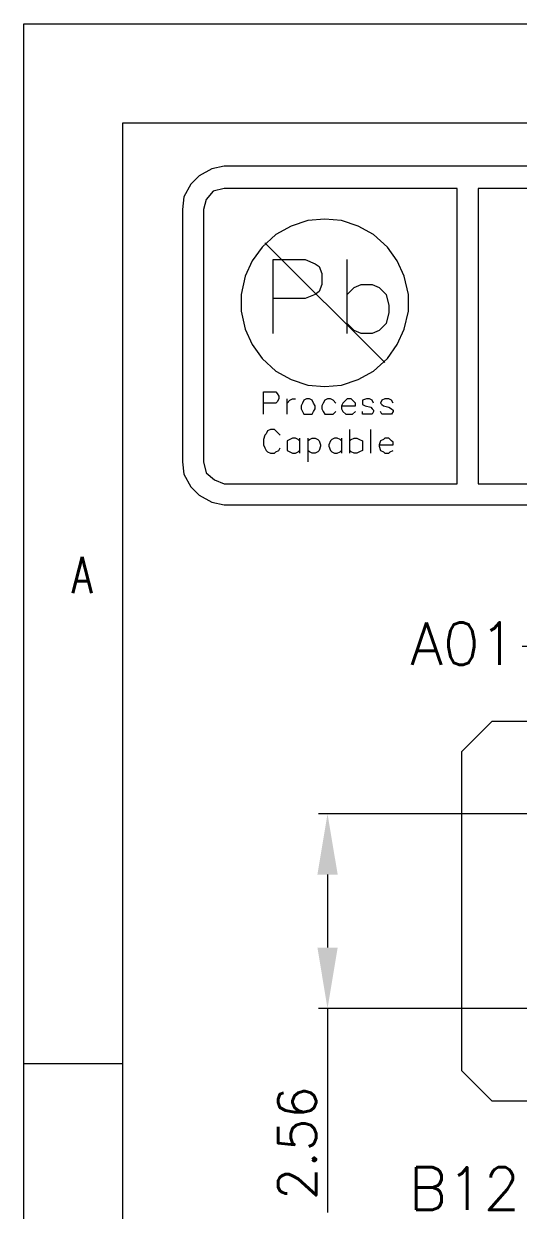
# Model space of a CAD drawing. Extents: x 2510 to 2661, y 709 to 762.
# Drawn here: x 2509.52 to 2516.03, y 746.5 to 762.12 of the extents above; entities that cross this region are included whole.
import ezdxf
from ezdxf.enums import TextEntityAlignment as Align

# ---------------------------------------------------------------- set-up
doc = ezdxf.new("R2010")
doc.units = 0
doc.header["$MEASUREMENT"] = 0
doc.layers.get('0').update_dxf_attribs({"linetype": 'CONTINUOUS', "lineweight": 20})
doc.layers.get('DEFPOINTS').update_dxf_attribs({"linetype": 'CONTINUOUS', "lineweight": 9})
doc.layers.add('HANBO', color=7, linetype='CONTINUOUS', lineweight=9)
doc.styles.add('ROMANS', font='ROMANS.SHX', dxfattribs={"bigfont": 'gbcbig.shx'})
doc.dimstyles.new('汉博电子', dxfattribs={"dimtxt": 0.5, "dimasz": 0.8, "dimexe": 0.12, "dimexo": 0.19, "dimgap": 0.15, "dimtad": 1, "dimzin": 1, "dimdsep": 46, "dimtxsty": 'ROMANS', "dimcen": 2.13, "dimclrd": 3, "dimclre": 3, "dimclrt": 2, "dimazin": 2, "dimtfac": 1, "dimtmove": 0, "dimatfit": 3, "dimfxl": 1, "dimlwd": 13, "dimlwe": 13, "dimarcsym": 0})

# ---------------------------------------------------------------- blocks, each defined once
blk = doc.blocks.new('ea')
at = {"layer": 'HANBO', "lineweight": 0}
for points in [[(45.662, 80.581), (45.514, 80.549), (45.366, 80.466), (45.267, 80.367), (45.185, 80.219), (45.168, 80.071)], [(53.138, 80.581), (45.662, 80.581)], [(45.662, 80.318), (45.531, 80.285), (45.448, 80.186), (45.415, 80.071)], [(48.412, 80.318), (45.662, 80.318)], [(48.412, 76.827), (48.412, 80.318)], [(48.659, 80.318), (48.659, 76.827), (53.138, 76.827)], [(53.138, 80.318), (48.659, 80.318)], [(45.168, 80.071), (45.168, 77.09)], [(45.415, 80.071), (45.415, 77.09)], [(46.848, 79.956), (46.65, 79.939), (46.453, 79.873), (46.272, 79.775), (46.107, 79.626), (45.992, 79.462), (45.909, 79.281), (45.86, 79.067), (45.86, 78.869), (45.909, 78.655), (45.992, 78.474), (46.107, 78.309), (46.272, 78.161), (46.453, 78.062), (46.65, 77.996), (46.848, 77.98), (47.046, 77.996), (47.243, 78.062), (47.424, 78.161), (47.589, 78.309), (47.704, 78.474), (47.787, 78.655), (47.836, 78.869), (47.836, 79.067), (47.787, 79.281), (47.704, 79.462), (47.589, 79.626), (47.424, 79.775), (47.243, 79.873), (47.046, 79.939), (46.848, 79.956)], [(46.14, 79.676), (47.556, 78.26)], [(46.239, 78.605), (46.239, 79.478), (46.617, 79.478), (46.733, 79.429), (46.782, 79.396), (46.815, 79.314), (46.815, 79.182), (46.782, 79.099), (46.733, 79.067), (46.617, 79.017), (46.239, 79.017)], [(47.111, 78.605), (47.111, 79.478)], [(47.111, 79.067), (47.194, 79.149), (47.276, 79.182), (47.408, 79.182), (47.49, 79.149), (47.572, 79.067), (47.605, 78.935), (47.605, 78.852), (47.572, 78.721), (47.49, 78.638), (47.408, 78.605), (47.276, 78.605), (47.194, 78.638), (47.111, 78.721)], [(46.123, 77.65), (46.123, 77.914), (46.239, 77.914), (46.272, 77.914), (46.288, 77.897), (46.304, 77.864), (46.304, 77.831), (46.288, 77.799), (46.272, 77.782), (46.239, 77.782), (46.123, 77.782)], [(46.403, 77.65), (46.403, 77.831)], [(46.403, 77.749), (46.403, 77.782), (46.436, 77.815), (46.469, 77.831), (46.502, 77.831)], [(46.634, 77.831), (46.601, 77.815), (46.584, 77.782), (46.568, 77.749), (46.568, 77.716), (46.584, 77.683), (46.601, 77.65), (46.634, 77.65), (46.667, 77.65), (46.7, 77.65), (46.716, 77.683), (46.733, 77.716), (46.733, 77.749), (46.716, 77.782), (46.7, 77.815), (46.667, 77.831), (46.634, 77.831)], [(46.98, 77.782), (46.947, 77.815), (46.914, 77.831), (46.881, 77.831), (46.848, 77.815), (46.831, 77.782), (46.815, 77.749), (46.815, 77.716), (46.831, 77.683), (46.848, 77.65), (46.881, 77.65), (46.914, 77.65), (46.947, 77.65), (46.98, 77.683)], [(47.046, 77.749), (47.21, 77.749), (47.21, 77.782), (47.194, 77.799), (47.177, 77.815), (47.161, 77.831), (47.111, 77.831), (47.095, 77.815), (47.062, 77.782), (47.046, 77.749), (47.046, 77.716), (47.062, 77.683), (47.095, 77.65), (47.111, 77.65), (47.161, 77.65), (47.177, 77.65), (47.21, 77.683)], [(47.424, 77.782), (47.408, 77.815), (47.375, 77.831), (47.342, 77.831), (47.292, 77.815), (47.292, 77.782), (47.292, 77.766), (47.325, 77.749), (47.391, 77.733), (47.408, 77.716), (47.424, 77.7), (47.424, 77.683), (47.408, 77.65), (47.375, 77.65), (47.342, 77.65), (47.292, 77.65), (47.292, 77.683)], [(47.655, 77.782), (47.638, 77.815), (47.605, 77.831), (47.556, 77.831), (47.523, 77.815), (47.507, 77.782), (47.523, 77.766), (47.54, 77.749), (47.605, 77.733), (47.638, 77.716), (47.655, 77.7), (47.655, 77.683), (47.638, 77.65), (47.605, 77.65), (47.556, 77.65), (47.523, 77.65), (47.507, 77.683)], [(46.321, 77.403), (46.304, 77.42), (46.272, 77.453), (46.255, 77.469), (46.206, 77.469), (46.173, 77.453), (46.156, 77.42), (46.14, 77.403), (46.123, 77.354), (46.123, 77.288), (46.14, 77.255), (46.156, 77.222), (46.173, 77.206), (46.206, 77.189), (46.255, 77.189), (46.272, 77.206), (46.304, 77.222), (46.321, 77.255)], [(46.551, 77.338), (46.535, 77.354), (46.502, 77.37), (46.469, 77.37), (46.436, 77.354), (46.403, 77.338), (46.403, 77.288), (46.403, 77.272), (46.403, 77.222), (46.436, 77.206), (46.469, 77.189), (46.502, 77.189), (46.535, 77.206), (46.551, 77.222)], [(46.551, 77.37), (46.551, 77.189)], [(46.65, 77.37), (46.65, 77.09)], [(46.65, 77.338), (46.667, 77.354), (46.7, 77.37), (46.733, 77.37), (46.766, 77.354), (46.782, 77.338), (46.798, 77.288), (46.798, 77.272), (46.782, 77.222), (46.766, 77.206), (46.733, 77.189), (46.7, 77.189), (46.667, 77.206), (46.65, 77.222)], [(47.046, 77.338), (47.029, 77.354), (46.996, 77.37), (46.963, 77.37), (46.93, 77.354), (46.914, 77.338), (46.897, 77.288), (46.897, 77.272), (46.914, 77.222), (46.93, 77.206), (46.963, 77.189), (46.996, 77.189), (47.029, 77.206), (47.046, 77.222)], [(47.046, 77.37), (47.046, 77.189)], [(47.144, 77.189), (47.144, 77.469)], [(47.144, 77.338), (47.161, 77.354), (47.194, 77.37), (47.227, 77.37), (47.26, 77.354), (47.292, 77.338), (47.292, 77.288), (47.292, 77.272), (47.292, 77.222), (47.26, 77.206), (47.227, 77.189), (47.194, 77.189), (47.161, 77.206), (47.144, 77.222)], [(47.391, 77.189), (47.391, 77.469)], [(47.49, 77.288), (47.655, 77.288), (47.655, 77.321), (47.638, 77.338), (47.622, 77.354), (47.605, 77.37), (47.556, 77.37), (47.54, 77.354), (47.507, 77.338), (47.49, 77.288), (47.49, 77.272), (47.507, 77.222), (47.54, 77.206), (47.556, 77.189), (47.605, 77.189), (47.622, 77.206), (47.655, 77.222)], [(45.168, 77.09), (45.185, 76.942), (45.267, 76.794), (45.366, 76.695), (45.514, 76.613), (45.662, 76.58)], [(45.415, 77.09), (45.448, 76.959), (45.547, 76.876), (45.662, 76.827)], [(45.662, 76.827), (48.412, 76.827)], [(45.662, 76.58), (53.138, 76.58)]]:
    blk.add_lwpolyline(points, dxfattribs=at)
blk = doc.blocks.new('*D17')
at = {"color": 3, "lineweight": 13, "transparency": 16777216}
for p, q in [((2518.124, 751.722), (2513.398, 751.722)), ((2513.518, 750.922), (2513.518, 749.962)), ((2518.124, 749.162), (2513.398, 749.162)), ((2513.518, 749.162), (2513.518, 746.476))]:
    blk.add_line(p, q, dxfattribs=at)
at = {"color": 3, "transparency": 16777216}
for points in [[(2513.385, 750.922), (2513.652, 750.922), (2513.518, 751.722)], [(2513.385, 749.962), (2513.652, 749.962), (2513.518, 749.162)]]:
    blk.add_solid(points, dxfattribs=at)
at = {"layer": 'DEFPOINTS', "color": 0, "transparency": 16777216}
for p in [(2518.314, 751.722), (2513.518, 749.162), (2518.314, 749.162)]:
    blk.add_point(p, dxfattribs=at)
at = {"color": 2, "transparency": 16777216, "insert": (2513.118, 747.388), "char_height": 0.5, "attachment_point": 5, "rotation": 90, "style": 'ROMANS'}
blk.add_mtext('2.56', dxfattribs=at)

msp = doc.modelspace()

# ---------------------------------------------------------------- linework, layer by layer
at = {"color": 7, "linetype": 'Continuous'}
for p, q in [((2515.284, 752.542), (2515.684, 752.942)), ((2515.684, 752.942), (2516.464, 752.942)), ((2515.284, 748.342), (2515.284, 752.542)), ((2515.684, 747.942), (2515.284, 748.342)), ((2516.464, 747.942), (2515.684, 747.942))]:
    msp.add_line(p, q, dxfattribs=at)
at = {"layer": 'HANBO'}
msp.add_line((2510.825, 748.433), (2509.521, 748.433), dxfattribs=at)
at = {"layer": 'HANBO', "linetype": 'Continuous', "lineweight": 0}
for points in [[(2509.521, 762.122), (2583.011, 762.122), (2583.011, 709.973), (2509.521, 709.973)], [(2510.825, 760.818), (2581.707, 760.818), (2581.709, 711.277), (2510.825, 711.277)]]:
    msp.add_lwpolyline(points, close=True, dxfattribs=at)

# ---------------------------------------------------------------- block references
at = {"layer": 'HANBO', "color": 3, "xscale": 1.114297696512152, "yscale": 1.114297696512152, "zscale": 1.114297696512152}
msp.add_blockref('ea', (2461.279, 670.456), dxfattribs=at)

# ---------------------------------------------------------------- texts
at = {"color": 2, "char_height": 0.56, "attachment_point": 1, "style": 'ROMANS'}
for s, insert in [('\\A1;A01', (2514.606, 754.242)), ('\\A1;B12', (2514.587, 747.07))]:
    msp.add_mtext(s, dxfattribs=dict(at, insert=insert))
at = {"layer": 'HANBO', "style": 'ROMANS', "width": 0.75}
msp.add_text('A', height=0.479, dxfattribs=at).set_placement((2510.289, 754.626), align=Align.CENTER)

# ---------------------------------------------------------------- dimensions: what is measured, and where the dimension line sits
at = {"color": 2}
dim = msp.add_linear_dim(base=(2513.518, 749.162), p1=(2518.314, 751.722), p2=(2518.314, 749.162), angle=90, dimstyle='汉博电子', dxfattribs=at)
dim.commit()
dim.dimension.update_dxf_attribs({"geometry": '*D17', "text_midpoint": (2513.518, 747.388), "dimtype": 160})

# ---------------------------------------------------------------- leaders
at = {"annotation_type": 0, "has_hookline": 1, "hookline_direction": 1}
for points in [[(2518.534, 750.792), (2516.455, 753.925), (2516.081, 753.925)], [(2518.534, 750.092), (2516.573, 746.804), (2516.204, 746.804)]]:
    msp.add_leader(points, dimstyle='汉博电子', override={"dimgap": 0.1, "dimtad": 0}, dxfattribs=at)

doc.saveas('drawing.dxf')
